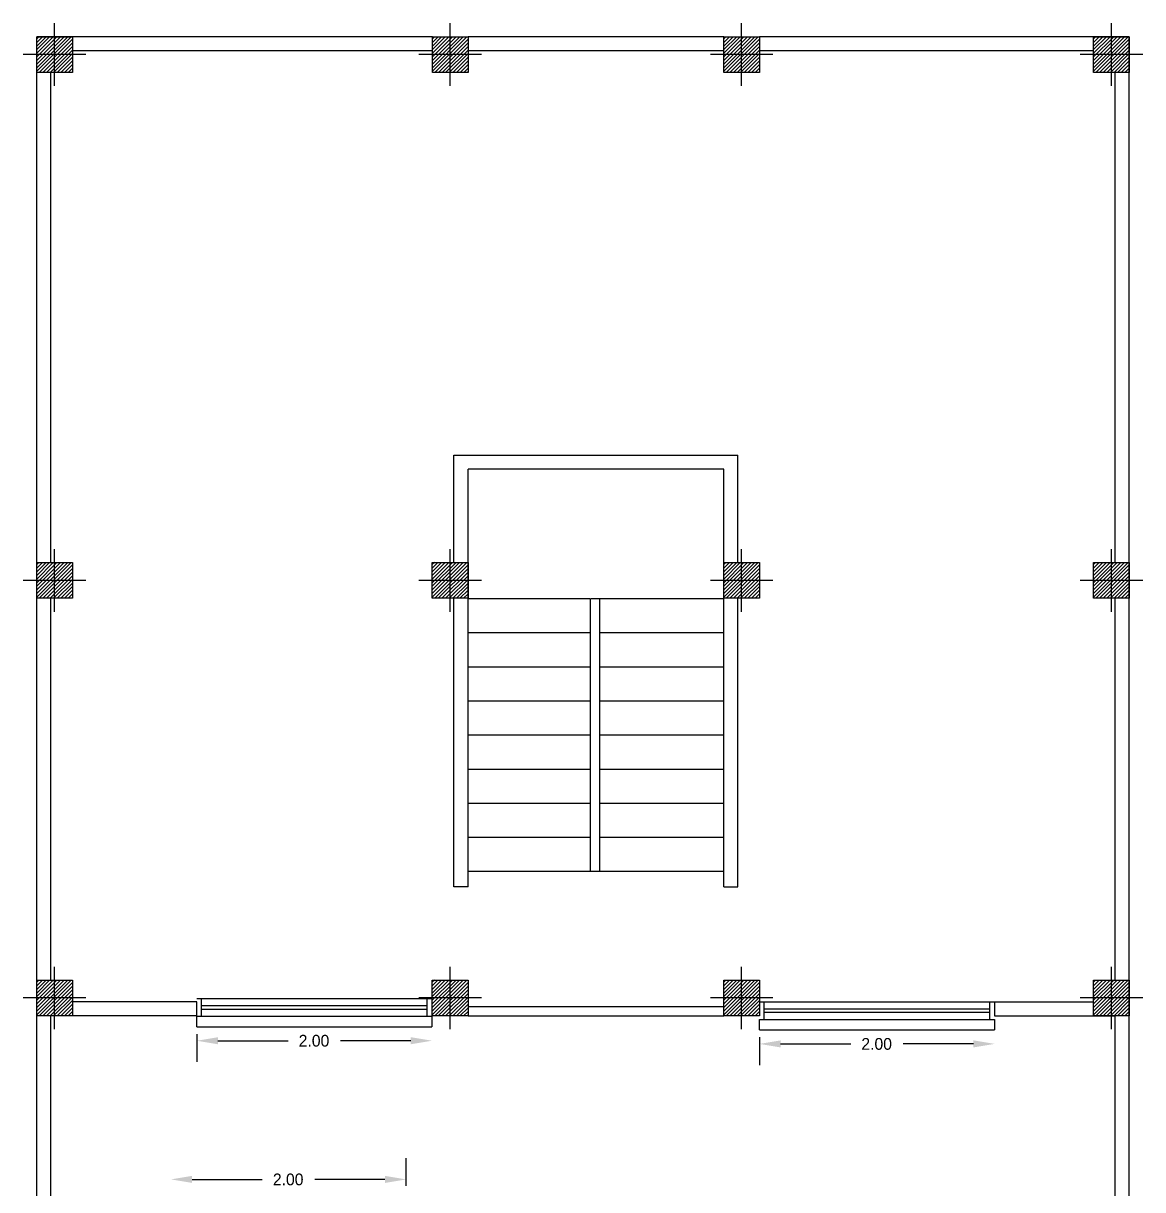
# Model space of a CAD drawing. Extents: x 877.3 to 905.5, y -378.9 to -356.4.
# Drawn here: x 877.59 to 887.12, y -366.85 to -356.93 of the extents above; entities that cross this region are included whole.
import ezdxf

# ---------------------------------------------------------------- set-up
doc = ezdxf.new("R2010")
doc.units = 0
doc.header["$LTSCALE"] = 0.01
doc.layers.get('0').update_dxf_attribs({"linetype": 'CONTINUOUS'})

msp = doc.modelspace()

# ---------------------------------------------------------------- linework, layer by layer
at = {"color": 7}
for p, q in [((877.8581, -357.4626), (877.8581, -356.9306)), ((881.2241, -357.4626), (881.2241, -356.9306)), ((883.7031, -357.4626), (883.7031, -356.9306)), ((886.8491, -357.4626), (886.8491, -356.9306)), ((877.7061, -357.3486), (877.7061, -357.0446)), ((877.7061, -357.0446), (878.0101, -357.0446)), ((878.0002, -357.0446), (877.7061, -357.3387)), ((877.9695, -357.0446), (877.7061, -357.308)), ((877.9388, -357.0446), (877.7061, -357.2773)), ((877.9081, -357.0446), (877.7061, -357.2466)), ((877.8774, -357.0446), (877.7061, -357.2159)), ((877.8467, -357.0446), (877.7061, -357.1852)), ((877.816, -357.0446), (877.7061, -357.1545)), ((877.7852, -357.0446), (877.7061, -357.1238)), ((877.7545, -357.0446), (877.7061, -357.093)), ((877.7238, -357.0446), (877.7061, -357.0623)), ((877.7061, -357.3486), (877.7061, -357.0446)), ((877.7061, -357.0446), (878.0101, -357.0446)), ((878.0101, -357.0655), (877.7269, -357.3486)), ((878.0101, -357.0962), (877.7577, -357.3486)), ((878.0101, -357.0446), (878.0101, -357.3486)), ((878.0101, -357.0446), (878.0101, -357.3486)), ((881.0721, -357.3486), (881.0721, -357.0446)), ((881.0721, -357.0446), (881.3761, -357.0446)), ((881.3662, -357.0446), (881.0721, -357.3387)), ((881.3355, -357.0446), (881.0721, -357.308)), ((881.3048, -357.0446), (881.0721, -357.2773)), ((881.2741, -357.0446), (881.0721, -357.2466)), ((881.2434, -357.0446), (881.0721, -357.2159)), ((881.2127, -357.0446), (881.0721, -357.1852)), ((881.182, -357.0446), (881.0721, -357.1545)), ((881.1512, -357.0446), (881.0721, -357.1238)), ((881.1205, -357.0446), (881.0721, -357.093)), ((881.0898, -357.0446), (881.0721, -357.0623)), ((881.0721, -357.3486), (881.0721, -357.0446)), ((881.0721, -357.0446), (881.3761, -357.0446)), ((881.3761, -357.0655), (881.0929, -357.3486)), ((881.3761, -357.0962), (881.1237, -357.3486)), ((881.3761, -357.0446), (881.3761, -357.3486)), ((881.3761, -357.0446), (881.3761, -357.3486)), ((883.5511, -357.3486), (883.5511, -357.0446)), ((883.5511, -357.0446), (883.8551, -357.0446)), ((883.8452, -357.0446), (883.5511, -357.3387)), ((883.8145, -357.0446), (883.5511, -357.308)), ((883.7838, -357.0446), (883.5511, -357.2773)), ((883.7531, -357.0446), (883.5511, -357.2466)), ((883.7224, -357.0446), (883.5511, -357.2159)), ((883.6917, -357.0446), (883.5511, -357.1852)), ((883.661, -357.0446), (883.5511, -357.1545)), ((883.6302, -357.0446), (883.5511, -357.1238)), ((883.5995, -357.0446), (883.5511, -357.093)), ((883.5688, -357.0446), (883.5511, -357.0623)), ((883.5511, -357.3486), (883.5511, -357.0446)), ((883.5511, -357.0446), (883.8551, -357.0446)), ((883.8551, -357.0655), (883.5719, -357.3486)), ((883.8551, -357.0962), (883.6027, -357.3486)), ((883.8551, -357.0446), (883.8551, -357.3486)), ((883.8551, -357.0446), (883.8551, -357.3486)), ((886.6971, -357.3486), (886.6971, -357.0446)), ((886.6971, -357.0446), (887.0011, -357.0446)), ((886.9912, -357.0446), (886.6971, -357.3387)), ((886.9605, -357.0446), (886.6971, -357.308)), ((886.9298, -357.0446), (886.6971, -357.2773)), ((886.8991, -357.0446), (886.6971, -357.2466)), ((886.8684, -357.0446), (886.6971, -357.2159)), ((886.8377, -357.0446), (886.6971, -357.1852)), ((886.807, -357.0446), (886.6971, -357.1545)), ((886.7762, -357.0446), (886.6971, -357.1238)), ((886.7455, -357.0446), (886.6971, -357.093)), ((886.7148, -357.0446), (886.6971, -357.0623)), ((886.6971, -357.3486), (886.6971, -357.0446)), ((886.6971, -357.0446), (887.0011, -357.0446)), ((887.0011, -357.0655), (886.7179, -357.3486)), ((887.0011, -357.0962), (886.7487, -357.3486)), ((887.0011, -357.0446), (887.0011, -357.3486)), ((887.0011, -357.0446), (887.0011, -357.3486)), ((878.1241, -357.1966), (877.5921, -357.1966)), ((878.0101, -357.1269), (877.7884, -357.3486)), ((878.0101, -357.1576), (877.8191, -357.3486)), ((878.0101, -357.1883), (877.8498, -357.3486)), ((881.4901, -357.1966), (880.9581, -357.1966)), ((881.3761, -357.1269), (881.1544, -357.3486)), ((881.3761, -357.1576), (881.1851, -357.3486)), ((881.3761, -357.1883), (881.2158, -357.3486)), ((883.9691, -357.1966), (883.4371, -357.1966)), ((883.8551, -357.1269), (883.6334, -357.3486)), ((883.8551, -357.1576), (883.6641, -357.3486)), ((883.8551, -357.1883), (883.6948, -357.3486)), ((887.1151, -357.1966), (886.5831, -357.1966)), ((887.0011, -357.1269), (886.7794, -357.3486)), ((887.0011, -357.1576), (886.8101, -357.3486)), ((887.0011, -357.1883), (886.8408, -357.3486)), ((878.0101, -357.219), (877.8805, -357.3486)), ((878.0101, -357.2497), (877.9112, -357.3486)), ((878.0101, -357.2804), (877.9419, -357.3486)), ((878.0101, -357.3111), (877.9726, -357.3486)), ((881.3761, -357.219), (881.2465, -357.3486)), ((881.3761, -357.2497), (881.2772, -357.3486)), ((881.3761, -357.2804), (881.3079, -357.3486)), ((881.3761, -357.3111), (881.3386, -357.3486)), ((883.8551, -357.219), (883.7255, -357.3486)), ((883.8551, -357.2497), (883.7562, -357.3486)), ((883.8551, -357.2804), (883.7869, -357.3486)), ((883.8551, -357.3111), (883.8176, -357.3486)), ((887.0011, -357.219), (886.8715, -357.3486)), ((887.0011, -357.2497), (886.9022, -357.3486)), ((887.0011, -357.2804), (886.9329, -357.3486)), ((887.0011, -357.3111), (886.9636, -357.3486)), ((878.0101, -357.3486), (877.7061, -357.3486)), ((878.0101, -357.3486), (877.7061, -357.3486)), ((878.0101, -357.3419), (878.0034, -357.3486)), ((881.3761, -357.3486), (881.0721, -357.3486)), ((881.3761, -357.3486), (881.0721, -357.3486)), ((881.3761, -357.3419), (881.3694, -357.3486)), ((883.8551, -357.3486), (883.5511, -357.3486)), ((883.8551, -357.3486), (883.5511, -357.3486)), ((883.8551, -357.3419), (883.8484, -357.3486)), ((887.0011, -357.3486), (886.6971, -357.3486)), ((887.0011, -357.3486), (886.6971, -357.3486)), ((887.0011, -357.3419), (886.9944, -357.3486)), ((877.8581, -361.9361), (877.8581, -361.4041)), ((881.2233, -361.9361), (881.2233, -361.4041)), ((883.7031, -361.9361), (883.7031, -361.4041)), ((886.8491, -361.9361), (886.8491, -361.4041)), ((877.7061, -361.8221), (877.7061, -361.5181)), ((877.7061, -361.5181), (878.0101, -361.5181)), ((878.0002, -361.5181), (877.7061, -361.8122)), ((877.9695, -361.5181), (877.7061, -361.7815)), ((877.9388, -361.5181), (877.7061, -361.7508)), ((877.9081, -361.5181), (877.7061, -361.72)), ((877.8774, -361.5181), (877.7061, -361.6893)), ((877.8467, -361.5181), (877.7061, -361.6586)), ((877.816, -361.5181), (877.7061, -361.6279)), ((877.7852, -361.5181), (877.7061, -361.5972)), ((877.7545, -361.5181), (877.7061, -361.5665)), ((877.7238, -361.5181), (877.7061, -361.5358)), ((877.7061, -361.8221), (877.7061, -361.5181)), ((877.7061, -361.5181), (878.0101, -361.5181)), ((878.0101, -361.5389), (877.7269, -361.8221)), ((878.0101, -361.5696), (877.7577, -361.8221)), ((878.0101, -361.5181), (878.0101, -361.8221)), ((878.0101, -361.5181), (878.0101, -361.8221)), ((881.0713, -361.8221), (881.0713, -361.5181)), ((881.0713, -361.5181), (881.3753, -361.5181)), ((881.3654, -361.5181), (881.0713, -361.8122)), ((881.3347, -361.5181), (881.0713, -361.7815)), ((881.304, -361.5181), (881.0713, -361.7508)), ((881.2733, -361.5181), (881.0713, -361.72)), ((881.2426, -361.5181), (881.0713, -361.6893)), ((881.2118, -361.5181), (881.0713, -361.6586)), ((881.1811, -361.5181), (881.0713, -361.6279)), ((881.1504, -361.5181), (881.0713, -361.5972)), ((881.1197, -361.5181), (881.0713, -361.5665)), ((881.089, -361.5181), (881.0713, -361.5358)), ((881.0713, -361.8221), (881.0713, -361.5181)), ((881.0713, -361.5181), (881.3753, -361.5181)), ((881.3753, -361.5389), (881.0921, -361.8221)), ((881.3753, -361.5696), (881.1228, -361.8221)), ((881.3753, -361.5181), (881.3753, -361.8221)), ((881.3753, -361.5181), (881.3753, -361.8221)), ((883.5511, -361.8221), (883.5511, -361.5181)), ((883.5511, -361.5181), (883.8551, -361.5181)), ((883.8452, -361.5181), (883.5511, -361.8122)), ((883.8145, -361.5181), (883.5511, -361.7815)), ((883.7838, -361.5181), (883.5511, -361.7508)), ((883.7531, -361.5181), (883.5511, -361.72)), ((883.7224, -361.5181), (883.5511, -361.6893)), ((883.6917, -361.5181), (883.5511, -361.6586)), ((883.661, -361.5181), (883.5511, -361.6279)), ((883.6302, -361.5181), (883.5511, -361.5972)), ((883.5995, -361.5181), (883.5511, -361.5665)), ((883.5688, -361.5181), (883.5511, -361.5358)), ((883.5511, -361.8221), (883.5511, -361.5181)), ((883.5511, -361.5181), (883.8551, -361.5181)), ((883.8551, -361.5389), (883.5719, -361.8221)), ((883.8551, -361.5696), (883.6027, -361.8221)), ((883.8551, -361.5181), (883.8551, -361.8221)), ((883.8551, -361.5181), (883.8551, -361.8221)), ((886.6971, -361.8221), (886.6971, -361.5181)), ((886.6971, -361.5181), (887.0011, -361.5181)), ((886.9912, -361.5181), (886.6971, -361.8122)), ((886.9605, -361.5181), (886.6971, -361.7815)), ((886.9298, -361.5181), (886.6971, -361.7508)), ((886.8991, -361.5181), (886.6971, -361.72)), ((886.8684, -361.5181), (886.6971, -361.6893)), ((886.8377, -361.5181), (886.6971, -361.6586)), ((886.807, -361.5181), (886.6971, -361.6279)), ((886.7762, -361.5181), (886.6971, -361.5972)), ((886.7455, -361.5181), (886.6971, -361.5665)), ((886.7148, -361.5181), (886.6971, -361.5358)), ((886.6971, -361.8221), (886.6971, -361.5181)), ((886.6971, -361.5181), (887.0011, -361.5181)), ((887.0011, -361.5389), (886.7179, -361.8221)), ((887.0011, -361.5696), (886.7487, -361.8221)), ((887.0011, -361.5181), (887.0011, -361.8221)), ((887.0011, -361.5181), (887.0011, -361.8221)), ((878.1241, -361.6701), (877.5921, -361.6701)), ((878.0101, -361.6003), (877.7884, -361.8221)), ((878.0101, -361.631), (877.8191, -361.8221)), ((878.0101, -361.6617), (877.8498, -361.8221)), ((881.4893, -361.6701), (880.9573, -361.6701)), ((881.3753, -361.6003), (881.1535, -361.8221)), ((881.3753, -361.631), (881.1843, -361.8221)), ((881.3753, -361.6617), (881.215, -361.8221)), ((883.9691, -361.6701), (883.4371, -361.6701)), ((883.8551, -361.6003), (883.6334, -361.8221)), ((883.8551, -361.631), (883.6641, -361.8221)), ((883.8551, -361.6617), (883.6948, -361.8221)), ((887.1151, -361.6701), (886.5831, -361.6701)), ((887.0011, -361.6003), (886.7794, -361.8221)), ((887.0011, -361.631), (886.8101, -361.8221)), ((887.0011, -361.6617), (886.8408, -361.8221)), ((878.0101, -361.6925), (877.8805, -361.8221)), ((878.0101, -361.7232), (877.9112, -361.8221)), ((878.0101, -361.7539), (877.9419, -361.8221)), ((881.3753, -361.6925), (881.2457, -361.8221)), ((881.3753, -361.7232), (881.2764, -361.8221)), ((881.3753, -361.7539), (881.3071, -361.8221)), ((883.8551, -361.6925), (883.7255, -361.8221)), ((883.8551, -361.7232), (883.7562, -361.8221)), ((883.8551, -361.7539), (883.7869, -361.8221)), ((887.0011, -361.6925), (886.8715, -361.8221)), ((887.0011, -361.7232), (886.9022, -361.8221)), ((887.0011, -361.7539), (886.9329, -361.8221)), ((878.0101, -361.8221), (877.7061, -361.8221)), ((878.0101, -361.8221), (877.7061, -361.8221)), ((878.0101, -361.7846), (877.9726, -361.8221)), ((878.0101, -361.8153), (878.0034, -361.8221)), ((881.3753, -361.8221), (881.0713, -361.8221)), ((881.3753, -361.8221), (881.0713, -361.8221)), ((881.3753, -361.7846), (881.3378, -361.8221)), ((881.3753, -361.8153), (881.3685, -361.8221)), ((881.3761, -361.8246), (882.4138, -361.8246)), ((882.4938, -361.8246), (883.5511, -361.8246)), ((883.8551, -361.8221), (883.5511, -361.8221)), ((883.8551, -361.8221), (883.5511, -361.8221)), ((883.8551, -361.7846), (883.8176, -361.8221)), ((883.8551, -361.8153), (883.8484, -361.8221)), ((887.0011, -361.8221), (886.6971, -361.8221)), ((887.0011, -361.8221), (886.6971, -361.8221)), ((887.0011, -361.7846), (886.9636, -361.8221)), ((887.0011, -361.8153), (886.9944, -361.8221)), ((881.3761, -362.1146), (882.4138, -362.1146)), ((882.4938, -362.1146), (883.5511, -362.1146)), ((881.3761, -362.4046), (882.4138, -362.4046)), ((882.4938, -362.4046), (883.5511, -362.4046)), ((881.3761, -362.6946), (882.4138, -362.6946)), ((882.4938, -362.6946), (883.5511, -362.6946)), ((881.3761, -362.9846), (882.4138, -362.9846)), ((881.3761, -362.9846), (882.4138, -362.9846)), ((882.4938, -362.9846), (883.5511, -362.9846)), ((882.4938, -362.9846), (883.5511, -362.9846)), ((881.3761, -363.2746), (882.4138, -363.2746)), ((882.4938, -363.2746), (883.5511, -363.2746)), ((881.3761, -363.5646), (882.4138, -363.5646)), ((882.4938, -363.5646), (883.5511, -363.5646)), ((881.3761, -363.8546), (882.4138, -363.8546)), ((882.4938, -363.8546), (883.5511, -363.8546)), ((881.3761, -364.1446), (882.4138, -364.1446)), ((882.4938, -364.1446), (883.5511, -364.1446)), ((877.8581, -365.4887), (877.8581, -364.9567)), ((881.2233, -365.4887), (881.2233, -364.9567)), ((883.7031, -365.4887), (883.7031, -364.9567)), ((886.8491, -365.4887), (886.8491, -364.9567)), ((877.7061, -365.3747), (877.7061, -365.0707)), ((877.7061, -365.0707), (878.0101, -365.0707)), ((878.0002, -365.0707), (877.7061, -365.3648)), ((877.9695, -365.0707), (877.7061, -365.3341)), ((877.9388, -365.0707), (877.7061, -365.3034)), ((877.9081, -365.0707), (877.7061, -365.2727)), ((877.8774, -365.0707), (877.7061, -365.242)), ((877.8467, -365.0707), (877.7061, -365.2112)), ((877.816, -365.0707), (877.7061, -365.1805)), ((877.7852, -365.0707), (877.7061, -365.1498)), ((877.7545, -365.0707), (877.7061, -365.1191)), ((877.7238, -365.0707), (877.7061, -365.0884)), ((877.7061, -365.3747), (877.7061, -365.0707)), ((877.7061, -365.0707), (878.0101, -365.0707)), ((878.0101, -365.0915), (877.7269, -365.3747)), ((878.0101, -365.1222), (877.7577, -365.3747)), ((878.0101, -365.1529), (877.7884, -365.3747)), ((878.0101, -365.0707), (878.0101, -365.3747)), ((878.0101, -365.0707), (878.0101, -365.3747)), ((881.0713, -365.3747), (881.0713, -365.0707)), ((881.0713, -365.0707), (881.3753, -365.0707)), ((881.3654, -365.0707), (881.0713, -365.3648)), ((881.3347, -365.0707), (881.0713, -365.3341)), ((881.304, -365.0707), (881.0713, -365.3034)), ((881.2733, -365.0707), (881.0713, -365.2727)), ((881.2426, -365.0707), (881.0713, -365.242)), ((881.2118, -365.0707), (881.0713, -365.2112)), ((881.1811, -365.0707), (881.0713, -365.1805)), ((881.1504, -365.0707), (881.0713, -365.1498)), ((881.1197, -365.0707), (881.0713, -365.1191)), ((881.089, -365.0707), (881.0713, -365.0884)), ((881.0713, -365.3747), (881.0713, -365.0707)), ((881.0713, -365.0707), (881.3753, -365.0707)), ((881.3753, -365.0915), (881.0921, -365.3747)), ((881.3753, -365.1222), (881.1228, -365.3747)), ((881.3753, -365.1529), (881.1535, -365.3747)), ((881.3753, -365.0707), (881.3753, -365.3747)), ((881.3753, -365.0707), (881.3753, -365.3747)), ((883.5511, -365.3747), (883.5511, -365.0707)), ((883.5511, -365.0707), (883.8551, -365.0707)), ((883.8452, -365.0707), (883.5511, -365.3648)), ((883.8145, -365.0707), (883.5511, -365.3341)), ((883.7838, -365.0707), (883.5511, -365.3034)), ((883.7531, -365.0707), (883.5511, -365.2727)), ((883.7224, -365.0707), (883.5511, -365.242)), ((883.6917, -365.0707), (883.5511, -365.2112)), ((883.661, -365.0707), (883.5511, -365.1805)), ((883.6302, -365.0707), (883.5511, -365.1498)), ((883.5995, -365.0707), (883.5511, -365.1191)), ((883.5688, -365.0707), (883.5511, -365.0884)), ((883.5511, -365.3747), (883.5511, -365.0707)), ((883.5511, -365.0707), (883.8551, -365.0707)), ((883.8551, -365.0915), (883.5719, -365.3747)), ((883.8551, -365.1222), (883.6027, -365.3747)), ((883.8551, -365.1529), (883.6334, -365.3747)), ((883.8551, -365.0707), (883.8551, -365.3747)), ((883.8551, -365.0707), (883.8551, -365.3747)), ((886.6971, -365.3747), (886.6971, -365.0707)), ((886.6971, -365.0707), (887.0011, -365.0707)), ((886.9912, -365.0707), (886.6971, -365.3648)), ((886.9605, -365.0707), (886.6971, -365.3341)), ((886.9298, -365.0707), (886.6971, -365.3034)), ((886.8991, -365.0707), (886.6971, -365.2727)), ((886.8684, -365.0707), (886.6971, -365.242)), ((886.8377, -365.0707), (886.6971, -365.2112)), ((886.807, -365.0707), (886.6971, -365.1805)), ((886.7762, -365.0707), (886.6971, -365.1498)), ((886.7455, -365.0707), (886.6971, -365.1191)), ((886.7148, -365.0707), (886.6971, -365.0884)), ((886.6971, -365.3747), (886.6971, -365.0707)), ((886.6971, -365.0707), (887.0011, -365.0707)), ((887.0011, -365.0915), (886.7179, -365.3747)), ((887.0011, -365.1222), (886.7487, -365.3747)), ((887.0011, -365.1529), (886.7794, -365.3747)), ((887.0011, -365.0707), (887.0011, -365.3747)), ((887.0011, -365.0707), (887.0011, -365.3747)), ((878.1241, -365.2227), (877.5921, -365.2227)), ((878.0101, -365.1837), (877.8191, -365.3747)), ((878.0101, -365.2144), (877.8498, -365.3747)), ((878.0101, -365.2451), (877.8805, -365.3747)), ((879.0682, -365.2277), (881.0682, -365.2277)), ((879.1082, -365.3777), (879.1082, -365.2277)), ((881.4893, -365.2227), (880.9573, -365.2227)), ((881.0282, -365.3777), (881.0282, -365.2277)), ((881.3753, -365.1837), (881.1843, -365.3747)), ((881.3753, -365.2144), (881.215, -365.3747)), ((881.3753, -365.2451), (881.2457, -365.3747)), ((883.9691, -365.2227), (883.4371, -365.2227)), ((883.8551, -365.1837), (883.6641, -365.3747)), ((883.8551, -365.2144), (883.6948, -365.3747)), ((883.8551, -365.2451), (883.7255, -365.3747)), ((883.8551, -365.2546), (885.8551, -365.2546)), ((883.8951, -365.4046), (883.8951, -365.2546)), ((885.8151, -365.4046), (885.8151, -365.2546)), ((887.1151, -365.2227), (886.5831, -365.2227)), ((887.0011, -365.1837), (886.8101, -365.3747)), ((887.0011, -365.2144), (886.8408, -365.3747)), ((887.0011, -365.2451), (886.8715, -365.3747)), ((878.0101, -365.2758), (877.9112, -365.3747)), ((878.0101, -365.3065), (877.9419, -365.3747)), ((878.0101, -365.3372), (877.9726, -365.3747)), ((879.1082, -365.2877), (881.0282, -365.2877)), ((879.1082, -365.3177), (881.0282, -365.3177)), ((881.3753, -365.2758), (881.2764, -365.3747)), ((881.3753, -365.3065), (881.3071, -365.3747)), ((881.3753, -365.3372), (881.3378, -365.3747)), ((881.3761, -365.2946), (883.5511, -365.2947)), ((883.8551, -365.2758), (883.7562, -365.3747)), ((883.8551, -365.3065), (883.7869, -365.3747)), ((883.8551, -365.3372), (883.8176, -365.3747)), ((883.8951, -365.3146), (885.8151, -365.3146)), ((883.8951, -365.3446), (885.8151, -365.3446)), ((887.0011, -365.2758), (886.9022, -365.3747)), ((887.0011, -365.3065), (886.9329, -365.3747)), ((887.0011, -365.3372), (886.9636, -365.3747)), ((878.0101, -365.3747), (877.7061, -365.3747)), ((878.0101, -365.3747), (877.7061, -365.3747)), ((878.0101, -365.3679), (878.0034, -365.3747)), ((879.0682, -365.3777), (881.0682, -365.3777)), ((879.0682, -365.4677), (879.0682, -365.3777)), ((881.0682, -365.3777), (881.0682, -365.4677)), ((881.3753, -365.3747), (881.0713, -365.3747)), ((881.3753, -365.3747), (881.0713, -365.3747)), ((881.3753, -365.3679), (881.3685, -365.3747)), ((881.3761, -365.3746), (883.5511, -365.3747)), ((883.8551, -365.3747), (883.5511, -365.3747)), ((883.8551, -365.3747), (883.5511, -365.3747)), ((883.8551, -365.3679), (883.8484, -365.3747)), ((883.8551, -365.4046), (885.8551, -365.4046)), ((883.8551, -365.4946), (883.8551, -365.4046)), ((885.8551, -365.4046), (885.8551, -365.4946)), ((887.0011, -365.3747), (886.6971, -365.3747)), ((887.0011, -365.3747), (886.6971, -365.3747)), ((887.0011, -365.3679), (886.9944, -365.3747)), ((879.0682, -365.4677), (881.0682, -365.4677)), ((879.0682, -365.5302), (879.0682, -365.7662)), ((883.8551, -365.4946), (885.8551, -365.4946)), ((879.2482, -365.5862), (879.8449, -365.5862)), ((880.8882, -365.5862), (880.2916, -365.5862)), ((883.8551, -365.5571), (883.8551, -365.7932)), ((884.0351, -365.6132), (884.6318, -365.6132)), ((885.6751, -365.6132), (885.0784, -365.6132)), ((880.8485, -366.8221), (880.8485, -366.5861)), ((879.0285, -366.7661), (879.6252, -366.7661)), ((880.6685, -366.7661), (880.0718, -366.7661))]:
    msp.add_line(p, q, dxfattribs=at)
at = {"color": 7, "linetype": 'Continuous'}
for p, q in [((877.7061, -367.0046), (877.7061, -357.0446)), ((881.0721, -357.0446), (877.7061, -357.0446)), ((883.5511, -357.0446), (881.3761, -357.0446)), ((887.0011, -357.0446), (883.8551, -357.0446)), ((887.0011, -368.6646), (887.0011, -357.0446)), ((881.0721, -357.1646), (878.0101, -357.1646)), ((883.5511, -357.1646), (881.3761, -357.1646)), ((886.6971, -357.1646), (883.8551, -357.1646)), ((877.8261, -361.5181), (877.8261, -357.3486)), ((886.8811, -361.5181), (886.8811, -357.3486)), ((881.2561, -361.5122), (881.2561, -360.604)), ((881.2561, -360.604), (883.6711, -360.604)), ((883.6711, -361.5181), (883.6711, -360.604)), ((881.3761, -361.5122), (881.3761, -360.724)), ((883.5511, -360.724), (881.3761, -360.724)), ((883.5511, -361.5181), (883.5511, -360.724)), ((881.2561, -361.5181), (881.2561, -361.5122)), ((881.3761, -364.2766), (881.3761, -361.5122)), ((883.5511, -361.8246), (883.5511, -361.5181)), ((883.5511, -361.5181), (883.6711, -361.5181)), ((883.6711, -361.5181), (883.6711, -361.5181)), ((877.8261, -365.0707), (877.8261, -361.8221)), ((881.2561, -364.2766), (881.2561, -361.8221)), ((881.2561, -361.8246), (881.2561, -361.8221)), ((881.3761, -361.9446), (881.3761, -361.8246)), ((882.4138, -361.8246), (882.4138, -364.1446)), ((882.4236, -361.8246), (882.5036, -361.8246)), ((882.4938, -361.8246), (882.4938, -364.1446)), ((883.5511, -364.2766), (883.5511, -361.8221)), ((883.6711, -364.2766), (883.6711, -361.8221)), ((883.6711, -361.8246), (883.6711, -361.8221)), ((886.8811, -365.0707), (886.8811, -361.8221)), ((882.4138, -364.1446), (882.4938, -364.1446)), ((881.3761, -364.2766), (881.2561, -364.2766)), ((883.5511, -364.2766), (883.6711, -364.2766)), ((879.0694, -365.2546), (878.0101, -365.2546)), ((879.0694, -365.3746), (879.0694, -365.2546)), ((885.8551, -365.2546), (886.6971, -365.2546)), ((885.8551, -365.2546), (885.8551, -365.3746)), ((879.0694, -365.3746), (877.8261, -365.3746)), ((877.8261, -367.0046), (877.8261, -365.3747)), ((881.3761, -365.3746), (881.2561, -365.3746)), ((885.8551, -365.3746), (886.8811, -365.3746)), ((886.8811, -368.6646), (886.8811, -365.3746))]:
    msp.add_line(p, q, dxfattribs=at)
at = {"color": 7}
for points in [[(879.2482, -365.5562), (879.2482, -365.6162), (879.0682, -365.5862)], [(880.8882, -365.5562), (880.8882, -365.6162), (881.0682, -365.5862)], [(884.0351, -365.5832), (884.0351, -365.6432), (883.8551, -365.6132)], [(885.6751, -365.5832), (885.6751, -365.6432), (885.8551, -365.6132)], [(879.0285, -366.7361), (879.0285, -366.7961), (878.8485, -366.7661)], [(880.6685, -366.7361), (880.6685, -366.7961), (880.8485, -366.7661)]]:
    msp.add_solid(points, dxfattribs=at)

# ---------------------------------------------------------------- texts
at = {"color": 7, "linetype": 'Continuous'}
for p in [(879.9349, -365.6362), (884.7218, -365.6632), (879.7152, -366.8161)]:
    msp.add_text('2.00', height=0.1, dxfattribs=at).set_placement(p)

doc.saveas('drawing.dxf')
